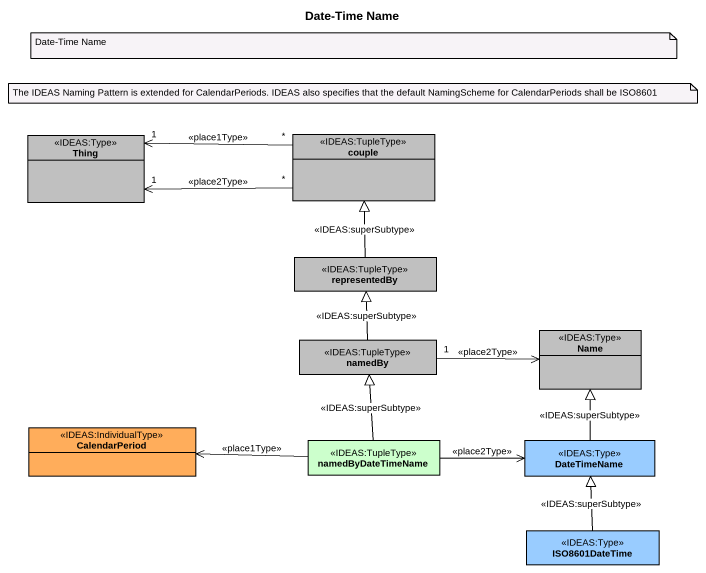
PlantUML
@startuml
title Date-Time Name
hide circle
hide empty members
class Thing <<IDEAS:Type>> #C0C0C0
class couple <<IDEAS:TupleType>> #C0C0C0
class representedBy <<IDEAS:TupleType>> #C0C0C0
class namedBy <<IDEAS:TupleType>> #C0C0C0
class Name <<IDEAS:Type>> #C0C0C0
class CalendarPeriod <<IDEAS:IndividualType>> #FFAD5B
class namedByDateTimeName <<IDEAS:TupleType>> #CCFFCC
class DateTimeName <<IDEAS:Type>> #99CCFF
class ISO8601DateTime <<IDEAS:Type>> #99CCFF
couple "*" -left-> "1" Thing : <<place2Type>>
couple "*" -left-> "1" Thing : <<place1Type>>
representedBy -up-|> couple : <<IDEAS:superSubtype>>
namedBy -up-|> representedBy : <<IDEAS:superSubtype>>
namedBy "1" -right-> Name : <<place2Type>>
namedByDateTimeName -up-|> namedBy : <<IDEAS:superSubtype>>
namedByDateTimeName -left-> CalendarPeriod : <<place1Type>>
namedByDateTimeName -right-> DateTimeName : <<place2Type>>
DateTimeName -up-|> Name : <<IDEAS:superSubtype>>
ISO8601DateTime -up-|> DateTimeName : <<IDEAS:superSubtype>>
note as N1
  Date-Time Name
end note
note as N2
  The IDEAS Naming Pattern is extended for CalendarPeriods. IDEAS also specifies that the default NamingScheme for CalendarPeriods shall be ISO8601
end note
@enduml
